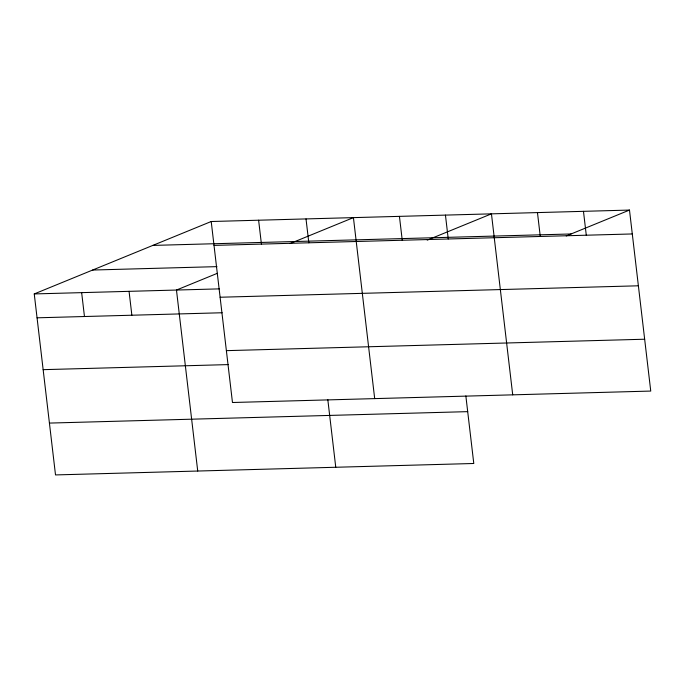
<?xml version="1.0" encoding="UTF-8"?>
<svg xmlns="http://www.w3.org/2000/svg" width="685" height="685" viewBox="0 0 685 685"><rect width="100%" height="100%" fill="white"/><g stroke="black" fill="none" stroke-linecap="round" stroke-linejoin="round"><path stroke-width="1.03" d="M465.851 395.93L473.789 463.488L55.511 474.928L34.25 293.933L211.211 221.512L629.489 210.072L650.75 391.067L232.472 402.506L211.211 221.512M217.342 273.315L176.465 290.046L197.725 471.04M290.175 243.509L353.426 217.624L374.686 398.619M427.234 240.127L491.453 213.848L512.714 394.843M566.238 235.957L629.489 210.072M152.815 245.41L571.093 233.97M214.011 245.393L632.289 233.953M92.646 270.036L216.957 266.636M34.25 293.933L219.337 288.873M220.108 297.239L638.386 285.799M37.059 317.814L222.145 312.754M226.384 350.651L644.662 339.221M43.146 369.66L228.233 364.6M49.423 423.082L467.701 411.642M583.474 211.331L586.283 235.212M537.468 212.59L540.268 236.471M445.447 215.107L448.247 238.988M399.432 216.366L402.241 240.247M327.824 399.706L335.761 467.264M306.015 218.917L308.824 242.798M258.613 220.21L261.422 244.091M129.063 291.339L131.862 315.22M81.652 292.632L84.46 316.521"/></g></svg>
